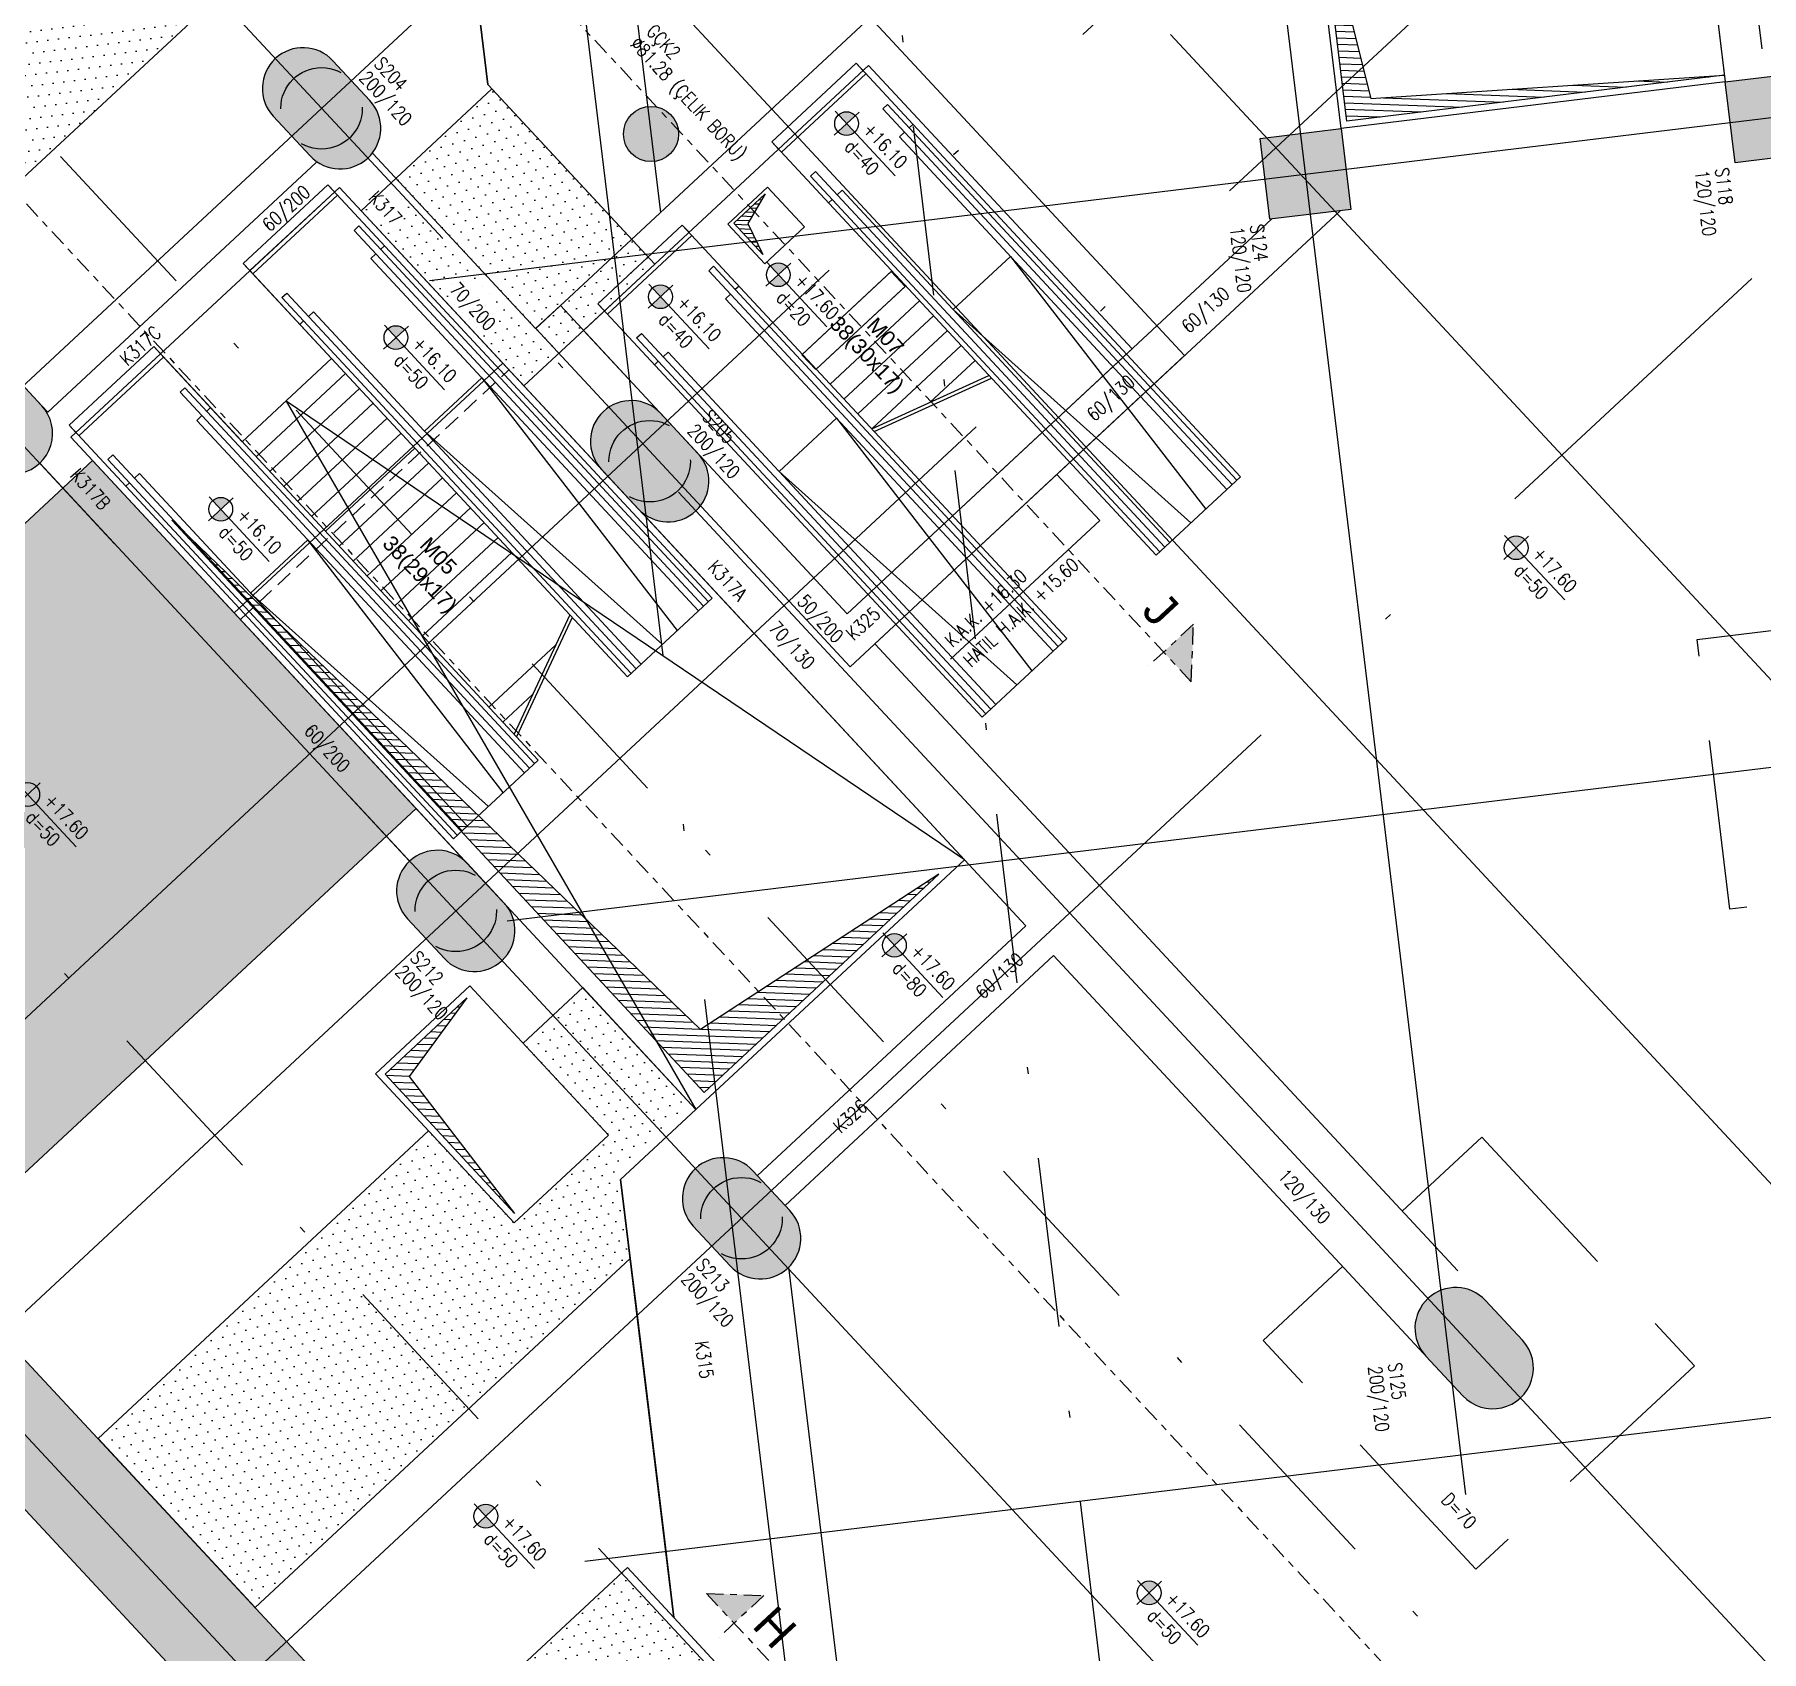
# Model space of a CAD drawing. Header units: millimetres. Extents: x 400382 to 401276, y 4543898 to 4544126.
# Drawn here: x 400429.5 to 400454.94, y 4544053.22 to 4544077.03 of the extents above; entities that cross this region are included whole.
import ezdxf
from ezdxf.enums import TextEntityAlignment as Align

# ---------------------------------------------------------------- set-up
doc = ezdxf.new("R2010")
doc.units = ezdxf.units.MM
for name, pattern in [('ACAD_ISO05W100', [33, 24, -3, 0, -3, 0, -3]), ('AKS', [3, 2.5, -0.25, 0, -0.25]), ('CENTER', [2, 1.25, -0.25, 0.25, -0.25]), ('CONTINU', [0]), ('DASHDOT2', [0.5, 0.25, -0.125, 0, -0.125]), ('HIDDEN', [0.375, 0.25, -0.125])]:
    doc.linetypes.add(name, pattern=pattern)
doc.layers.add('A-DETL', color=90, linetype='Continuous', lineweight=15)
for name, color, linetype in [('aks prota', 2, 'AKS'), ('bosluk prota', 2, 'Continuous'), ('bosluk tarama prota', 8, 'Continuous'), ('boşluk prota', 2, 'Continuous'), ('boşluk taraması prota', 252, 'Continuous'), ('iderzi_PROTA', 3, 'Continuous'), ('kesit tarama prota', 252, 'Continuous'), ('kiriş boyutu prota', 6, 'Continuous'), ('kiriş prota', 6, 'Continuous'), ('kolon prota', 1, 'Continuous'), ('kolon tarama prota', 252, 'Continuous'), ('lkolon prota', 4, 'Continuous'), ('merdiven prota', 2, 'Continuous'), ('not prota', 2, 'Continuous'), ('perde prota', 1, 'Continuous'), ('PRT-AL-TUNEL_EKSENI', 14, 'DASHDOT2'), ('prt-s-taxis', 7, 'Continuous'), ('skesit prota', 7, 'Continuous'), ('st-s_kolon tarama', 252, 'Continuous'), ('st-s_level (kot)', 6, 'Continuous'), ('st-s_levelmark (kot işareti)', 4, 'Continuous'), ('st_s_ölçü', 4, 'Continuous'), ('temel prota', 6, 'Continuous'), ('tkesit prota', 7, 'Continuous'), ('tkolon prota', 6, 'Continuous'), ('tnot prota', 4, 'Continuous'), ('Yapım Yöntemi$0$st_s_kesit', 7, 'Continuous')]:
    doc.layers.add(name, color=color, linetype=linetype)
doc.styles.add('Arial', font='Arial.ttf')
doc.styles.add('OLCU', font='romanstw.shx')
doc.styles.add('PRT-MI-a_Arial', font='Arial.ttf', dxfattribs={"height": 30})
doc.styles.add('TKIRIS', font='romanstw.shx')
doc.styles.add('tkolon', font='romanstw.shx')
doc.styles.add('TNOT', font='romanstw.shx', dxfattribs={"width": 0.8, "height": 250})
pattern_1 = [(312.923994, (398997.36488, 4544993.93019), (0.170302485, 0.049990168), [0, -0.15875])]

# ---------------------------------------------------------------- blocks, each defined once
blk = doc.blocks.new('A$C5FA63770')
at = {"color": 253}
blk.add_lwpolyline([(-574.4, 268.9), (-574.4, 98.9)], dxfattribs=at)
at = {"layer": 'st_s_ölçü', "color": 252, "ltscale": 0.1}
blk.add_line((236, 98.9), (236, 268.9), dxfattribs=at)
for points in [[(-574.4, 98.9), (257, 98.9), (257, 268.9), (-574.4, 268.9)], [(-574.4, 261.4), (181.3, 261.4), (181.3, 251.7), (-574.4, 251.7)], [(134.3, 268.9), (134.3, 261.4)], [(-574.4, 241.4), (134.3, 241.4), (134.3, 251.7)], [(-574.4, 168.9), (-105.9, 126.4), (-105.9, 241.4), (-574.4, 198.9)], [(-574.4, 126.4), (134.3, 126.4), (134.3, 116.2)], [(-574.4, 106.4), (181.3, 106.4), (181.3, 116.2), (-574.4, 116.2)], [(134.3, 98.9), (134.3, 106.4)]]:
    blk.add_lwpolyline(points, dxfattribs=at)
blk = doc.blocks.new('Stair_Anotation')
at = {"color": 0, "style": 'PRT-MI-a_Arial'}
blk.add_attdef('M.ADI', text='', height=0.2, dxfattribs=at).set_placement((0, 0), align=Align.BOTTOM_CENTER)
blk.add_attdef('BAS.SAYI-(EN-RIHT)', text='', height=0.2, dxfattribs=at).set_placement((0, -0.08), align=Align.TOP_CENTER)
blk = doc.blocks.new('PLAN_KOT')
at = {"layer": 'st-s_levelmark (kot işareti)'}
h = blk.add_hatch(color=256, dxfattribs=at)
h.paths.add_polyline_path([(0, 17.5, 0.414214), (-17.5, 0), (0, 0)])
h.paths.add_polyline_path([(17.5, 0), (0, 0), (0, -17.5, 0.414214)])
for p, q in [((105, 0), (-25, 0)), ((0, 25), (0, -25))]:
    blk.add_line(p, q, dxfattribs=at)
blk.add_circle((0, 0), 17.5, dxfattribs=at)
at = {"layer": 'st-s_level (kot)', "color": 6, "style": 'OLCU', "width": 0.8}
for tag, p in [('KOT', (22.7, 9.8)), ('DÖŞEME_KALINLIĞI', (22.7, -27.6))]:
    blk.add_attdef(tag, p, '', height=20, dxfattribs=at)

msp = doc.modelspace()

# ---------------------------------------------------------------- hatches: boundary and pattern name
at = {"layer": 'bosluk tarama prota'}
h = msp.add_hatch(dxfattribs=at)
h.set_pattern_fill('ANSI31', color=256, scale=0.5, angle=158.041685)
h.set_pattern_definition([(358.04168, (400463.12952, 4544053.92426), (0.00213577, 0.0624635), [])])
h.paths.add_polyline_path([(400439.80179, 4544074.24755), (400440.2648, 4544074.67995), (400440.00926, 4544074.24236), (400440.2317, 4544073.78721)])
at = {"layer": 'boşluk taraması prota', "ltscale": 2}
h = msp.add_hatch(dxfattribs=at)
h.set_pattern_fill('ANSI31', color=256, scale=0.03, angle=-47.076006, style=0)
h.set_pattern_definition([(357.923994, (399678.3672, 4544262.16807), (0.003450452, 0.095187483), [])])
h.paths.add_polyline_path([(400449.18868, 4544076.08426), (400454.39497, 4544076.4282), (400448.83503, 4544075.75301), (400448.42613, 4544079.12833)])
h = msp.add_hatch(dxfattribs=at)
h.set_pattern_fill('ANSI31', color=256, scale=0.03, angle=-47.076006, style=0)
h.set_pattern_definition([(357.923994, (399651.80116, 4544304.3337), (0.003450452, 0.095187483), [])])
h.paths.add_polyline_path([(400442.82441, 4544064.66384), (400439.31131, 4544062.37637), (400431.52657, 4544069.87617), (400439.36582, 4544061.44722)])
h = msp.add_hatch(dxfattribs=at)
h.set_pattern_fill('ANSI31', color=256, scale=0.03, angle=-47.076006, style=0)
h.set_pattern_definition([(357.923994, (399655.26253, 4544295.82973), (0.003450452, 0.095187483), [])])
h.paths.add_polyline_path([(400435.87187, 4544062.84089), (400435.02052, 4544061.6857), (400436.57237, 4544059.66859), (400434.66549, 4544061.71891)])
at = {"layer": 'kesit tarama prota'}
h = msp.add_hatch(color=256, dxfattribs=at)
h.dxf.hatch_style = 1
h.paths.add_polyline_path([(400446.57309, 4544068.34299), (400446.54236, 4544067.49502), (400446.13374, 4544067.93437)])
h = msp.add_hatch(color=256, dxfattribs=at)
h.dxf.hatch_style = 1
h.paths.add_polyline_path([(400440.24749, 4544054.04207), (400439.39952, 4544054.0728), (400439.80814, 4544053.63345)])
at = {"layer": 'kolon tarama prota'}
h = msp.add_hatch(color=256, dxfattribs=at)
h.dxf.hatch_style = 1
h.paths.add_polyline_path([(400440.75164, 4544045.26344), (400441.05928, 4544042.7301), (400395.59453, 4544091.61494), (400416.02452, 4544110.61561), (400431.18841, 4544094.31102), (400434.74297, 4544094.74268), (400434.9238, 4544093.25362), (400430.61052, 4544092.72982), (400415.74337, 4544108.71536), (400397.51015, 4544091.75777)])
h = msp.add_hatch(color=256, dxfattribs=at)
h.dxf.hatch_style = 1
edge = h.paths.add_edge_path()
edge.add_arc((400433.45805, 4544076.23251), 0.6, 42.923994, 222.923994)
edge.add_line((400433.01869, 4544075.8239), (400433.56352, 4544075.23809))
edge.add_arc((400434.00287, 4544075.64671), 0.6, 222.923994, 402.923994)
edge.add_line((400434.44222, 4544076.05532), (400433.8974, 4544076.64113))
h = msp.add_hatch(color=256, dxfattribs=at)
h.dxf.hatch_style = 1
edge = h.paths.add_edge_path()
edge.add_arc((400433.73038, 4544075.94023), 0.6, -47.076006, 312.923994)
h = msp.add_hatch(color=256, dxfattribs=at)
h.dxf.hatch_style = 1
h.paths.add_polyline_path([(400455.59746, 4544076.4735), (400455.74212, 4544075.28226), (400454.55087, 4544075.13759), (400454.40621, 4544076.32884)])
h = msp.add_hatch(dxfattribs=at)
h.set_pattern_fill('DOTS', color=2, scale=0.1, angle=-47.076006)
h.set_pattern_definition(pattern_1)
h.paths.add_polyline_path([(400434.31265, 4544074.43261), (400436.23943, 4544076.22459), (400437.39862, 4544074.97819), (400438.63909, 4544073.64509), (400437.06999, 4544072.18461), (400436.71255, 4544071.85217)])
h = msp.add_hatch(color=256, dxfattribs=at)
h.dxf.hatch_style = 1
edge = h.paths.add_edge_path()
edge.add_arc((400438.5838, 4544075.56113), 0.4064, 0, 360)
h = msp.add_hatch(color=256, dxfattribs=at)
h.dxf.hatch_style = 1
h.paths.add_polyline_path([(400448.74778, 4544075.64169), (400448.89244, 4544074.45044), (400447.70119, 4544074.30578), (400447.55653, 4544075.49703)])
h = msp.add_hatch(color=256, dxfattribs=at)
h.dxf.hatch_style = 1
edge = h.paths.add_edge_path()
edge.add_arc((400428.62515, 4544071.73773), 0.6, 42.923994, 222.923994)
edge.add_line((400428.18579, 4544071.32911), (400428.73061, 4544070.74331))
edge.add_arc((400429.16997, 4544071.15192), 0.6, 222.923994, 402.923994)
edge.add_line((400429.60932, 4544071.56054), (400429.0645, 4544072.14635))
h = msp.add_hatch(color=256, dxfattribs=at)
h.dxf.hatch_style = 1
edge = h.paths.add_edge_path()
edge.add_arc((400438.29078, 4544071.03624), 0.6, 42.923994, 222.923994)
edge.add_line((400437.85142, 4544070.62762), (400438.39625, 4544070.04182))
edge.add_arc((400438.8356, 4544070.45043), 0.6, 222.923994, 402.923994)
edge.add_line((400439.27496, 4544070.85905), (400438.73013, 4544071.44486))
h = msp.add_hatch(dxfattribs=at)
h.set_pattern_fill('DOTS', color=2, scale=0.1, angle=-47.076006)
h.set_pattern_definition(pattern_1)
h.paths.add_polyline_path([(400435.12568, 4544065.62928), (400430.35849, 4544070.75509), (400423.21894, 4544064.11504), (400427.98613, 4544058.98923)])
h = msp.add_hatch(color=256, dxfattribs=at)
h.dxf.hatch_style = 1
edge = h.paths.add_edge_path()
edge.add_arc((400435.43542, 4544064.41515), 0.6, 42.923994, 222.923994)
edge.add_line((400434.99607, 4544064.00654), (400435.54089, 4544063.42073))
edge.add_arc((400435.98024, 4544063.82935), 0.6, 222.923994, 402.923994)
edge.add_line((400436.4196, 4544064.23796), (400435.87478, 4544064.82377))
h = msp.add_hatch(dxfattribs=at)
h.set_pattern_fill('DOTS', color=2, scale=0.1, angle=-47.076006)
h.set_pattern_definition(pattern_1)
h.paths.add_polyline_path([(400436.69891, 4544062.1756), (400437.95854, 4544060.82121), (400436.56725, 4544059.52726), (400435.30762, 4544060.88164), (400430.43811, 4544056.35281), (400432.75306, 4544053.86372), (400438.27361, 4544058.99805), (400438.11467, 4544060.33946), (400439.14922, 4544061.303), (400438.12851, 4544062.40049), (400437.57762, 4544062.99283)])
h = msp.add_hatch(color=256, dxfattribs=at)
h.dxf.hatch_style = 1
edge = h.paths.add_edge_path()
edge.add_arc((400439.64533, 4544059.88856), 0.6, 42.923994, 222.923994)
edge.add_line((400439.20598, 4544059.47994), (400439.7508, 4544058.89413))
edge.add_arc((400440.19015, 4544059.30275), 0.6, 222.923994, 402.923994)
edge.add_line((400440.62951, 4544059.71137), (400440.08468, 4544060.29717))
h = msp.add_hatch(color=256, dxfattribs=at)
h.dxf.hatch_style = 1
edge = h.paths.add_edge_path()
edge.add_arc((400450.4366, 4544057.97675), 0.6, 42.923994, 222.923994)
edge.add_line((400449.99724, 4544057.56814), (400450.54206, 4544056.98233))
edge.add_arc((400450.98142, 4544057.39095), 0.6, 222.923994, 402.923994)
edge.add_line((400451.42077, 4544057.79957), (400450.87595, 4544058.38537))
h = msp.add_hatch(dxfattribs=at)
h.set_pattern_fill('DOTS', color=2, scale=0.1, angle=-47.076006)
h.set_pattern_definition(pattern_1)
h.paths.add_polyline_path([(400438.23552, 4544054.45257), (400438.91961, 4544053.71702), (400440.14192, 4544052.39982), (400439.1886, 4544051.51517), (400436.90904, 4544049.3951), (400435.00217, 4544051.44542)])
at = {"layer": 'st-s_kolon tarama', "ltscale": 0.001}
h = msp.add_hatch(dxfattribs=at)
h.set_pattern_fill('DOTS', color=253, scale=0.1, angle=6.931826)
h.set_pattern_definition([(6.931826, (398997.36488, 4544993.93019), (0.059635541, 0.167169242), [0, -0.15875])])
h.paths.add_polyline_path([(400429.50097, 4544083.26289), (400433.58714, 4544078.86935), (400429.19359, 4544074.78318), (400425.10743, 4544079.17673)])

# ---------------------------------------------------------------- linework, layer by layer
at = {"layer": 'A-DETL', "color": 1, "lineweight": 5}
msp.add_lwpolyline([(400410.49797, 4544108.04135), (400518.40627, 4543992.01566)], dxfattribs=at)
at = {"layer": 'aks prota', "ltscale": 10}
for p, q in [((400524.75998, 4543992.59926), (400411.76442, 4544114.0949)), ((400517.51063, 4543985.85709), (400404.51506, 4544107.35273)), ((400512.67773, 4543981.36231), (400399.68216, 4544102.85794)), ((400462.20901, 4544017.05265), (400452.103, 4544100.27202)), ((400454.21444, 4544025.64861), (400445.25332, 4544099.44021)), ((400442.38913, 4544038.00062), (400435.07808, 4544098.20454)), ((400505.42838, 4543974.62013), (400392.43281, 4544096.11577)), ((400418.24551, 4544061.53801), (400443.64353, 4544085.15914)), ((400422.90373, 4544056.52937), (400448.30176, 4544080.1505)), ((400435.3193, 4544073.40655), (400481.67871, 4544079.03636)), ((400425.06499, 4544054.224), (400450.59742, 4544077.97013)), ((400429.26436, 4544049.69026), (400454.79679, 4544073.43639)), ((400436.46455, 4544063.97584), (400482.82396, 4544069.60564)), ((400437.60972, 4544054.54574), (400483.96914, 4544060.17554))]:
    msp.add_line(p, q, dxfattribs=at)
at = {"layer": 'bosluk prota'}
msp.add_lwpolyline([(400439.80179, 4544074.24755), (400440.2648, 4544074.67995), (400440.00926, 4544074.24236), (400440.2317, 4544073.78721)], close=True, dxfattribs=at)
at = {"layer": 'boşluk prota', "ltscale": 0.05}
for points in [[(400449.18868, 4544076.08426), (400454.39497, 4544076.4282), (400448.83503, 4544075.75301), (400448.42613, 4544079.12833)], [(400442.82441, 4544064.66384), (400439.31131, 4544062.37637), (400431.52657, 4544069.87617), (400439.36582, 4544061.44722)], [(400435.87187, 4544062.84089), (400435.02052, 4544061.6857), (400436.57237, 4544059.66859), (400434.66549, 4544061.71891)]]:
    msp.add_lwpolyline(points, close=True, dxfattribs=at)
at = {"layer": 'iderzi_PROTA', "linetype": 'ACAD_ISO05W100', "lineweight": 30, "ltscale": 2}
for points in [[(400434.74387, 4544094.74279), (400435.40699, 4544089.28229), (400434.61235, 4544089.18579), (400434.92513, 4544086.61017), (400435.11962, 4544085.00863), (400436.34338, 4544083.69281), (400435.38738, 4544082.8037), (400436.17836, 4544076.29025), (400438.63966, 4544073.64447), (400436.71255, 4544071.85217), (400436.71255, 4544071.85217)], [(400439.24586, 4544061.19909), (400438.13632, 4544060.16717), (400438.27782, 4544059.00196), (400438.36856, 4544058.25472), (400438.46135, 4544057.49068), (400438.76993, 4544054.94959), (400438.91938, 4544053.71891), (400440.14192, 4544052.39982), (400439.18936, 4544051.51391), (400439.29314, 4544050.65215), (400439.82523, 4544046.25954), (400440.75164, 4544045.26344), (400441.05928, 4544042.7301)]]:
    msp.add_lwpolyline(points, dxfattribs=at)
at = {"layer": 'kiriş prota'}
for p, q in [((400432.44562, 4544068.51089), (400436.39981, 4544072.18844)), ((400440.61021, 4544058.87432), (400442.49009, 4544043.39422))]:
    msp.add_line(p, q, dxfattribs=at)
at = {"layer": 'kiriş prota', "linetype": 'HIDDEN'}
msp.add_line((400432.53686, 4544068.41278), (400436.49105, 4544072.09033), dxfattribs=at)
at = {"layer": 'kiriş prota'}
for points in [[(400434.61235, 4544089.18579), (400436.89556, 4544089.46313), (400438.72397, 4544074.40685)], [(400436.71255, 4544071.85217), (400438.63966, 4544073.64447), (400437.39862, 4544074.97819), (400436.17836, 4544076.29025), (400435.38738, 4544082.8037), (400436.34338, 4544083.69281), (400435.11962, 4544085.00863), (400434.61235, 4544089.18579)], [(400429.50097, 4544083.26289), (400433.58714, 4544078.86935), (400429.19359, 4544074.78318), (400425.10743, 4544079.17673), (400429.50097, 4544083.26289)], [(400453.70745, 4544082.08678), (400454.40666, 4544076.32908)], [(400434.31265, 4544074.43261), (400436.23943, 4544076.22459), (400437.39862, 4544074.97819), (400438.63966, 4544073.64447), (400436.71255, 4544071.85217), (400434.31265, 4544074.43261)], [(400429.69825, 4544071.46493), (400433.65244, 4544075.14248)], [(400434.48471, 4544075.27545), (400436.88404, 4544072.69564), (400437.25017, 4544073.03615)], [(400433.99295, 4544074.77635), (400430.03876, 4544071.0988)], [(400433.99295, 4544074.77635), (400437.89921, 4544070.57624)], [(400448.73523, 4544074.43135), (400441.88115, 4544068.0568), (400450.46734, 4544058.82473)], [(400447.72189, 4544074.30829), (400441.4731, 4544068.49668)], [(400437.25017, 4544073.03615), (400438.4457, 4544071.75069)], [(400429.52836, 4544071.6476), (400429.69825, 4544071.46493)], [(400430.03876, 4544071.0988), (400435.9057, 4544064.79052)], [(400429.57858, 4544070.71257), (400435.02682, 4544064.85452)], [(400439.55996, 4544070.55374), (400441.4731, 4544068.49668)], [(400438.43664, 4544069.99839), (400444.10565, 4544063.90292)], [(400444.10565, 4544063.90292), (400440.15146, 4544060.22537)], [(400444.51427, 4544063.46356), (400440.56008, 4544059.78602)], [(400444.51427, 4544063.46356), (400449.96217, 4544057.60585)], [(400437.57762, 4544062.99283), (400438.12851, 4544062.40049), (400439.24586, 4544061.19909), (400438.13632, 4544060.16717), (400438.27782, 4544059.00196), (400432.75306, 4544053.86372), (400430.43811, 4544056.35281), (400435.30762, 4544060.88164)], [(400436.69891, 4544062.1756), (400437.57762, 4544062.99283)], [(400439.82523, 4544046.25954), (400439.1886, 4544051.51517), (400440.14192, 4544052.39982), (400438.91961, 4544053.71702), (400438.13632, 4544060.16717), (400439.24585, 4544061.19911)], [(400438.23552, 4544054.45257), (400438.91961, 4544053.71702), (400440.14192, 4544052.39982), (400439.1886, 4544051.51517), (400436.90904, 4544049.3951), (400436.90904, 4544049.3951), (400435.00217, 4544051.44542), (400438.23552, 4544054.45257)]]:
    msp.add_lwpolyline(points, dxfattribs=at)
for points in [[(400453.98479, 4544079.80339), (400454.40569, 4544076.32877), (400448.74778, 4544075.64169), (400448.32688, 4544079.11631)], [(400439.24586, 4544061.19909), (400430.03876, 4544071.0988), (400431.35683, 4544072.32465), (400432.56122, 4544071.02965), (400433.87928, 4544072.2555), (400432.67489, 4544073.5505), (400433.99295, 4544074.77635), (400443.20005, 4544064.87664)], [(400423.21894, 4544064.11504), (400427.98613, 4544058.98923), (400435.12568, 4544065.62928), (400430.35849, 4544070.75509)], [(400435.91545, 4544063.01799), (400437.95856, 4544060.82124), (400436.56727, 4544059.52729), (400434.52416, 4544061.72404)]]:
    msp.add_lwpolyline(points, close=True, dxfattribs=at)
at = {"layer": 'kolon prota', "color": 1}
for points in [[(400433.8974, 4544076.64113, 1), (400433.01869, 4544075.8239), (400433.56352, 4544075.23809, 1), (400434.44222, 4544076.05532)], [(400429.0645, 4544072.14635, 1), (400428.18579, 4544071.32911), (400428.73061, 4544070.74331, 1), (400429.60932, 4544071.56054)], [(400438.73013, 4544071.44486, 1), (400437.85142, 4544070.62762), (400438.39625, 4544070.04182, 1), (400439.27496, 4544070.85905)], [(400435.87478, 4544064.82377, 1), (400434.99607, 4544064.00654), (400435.54089, 4544063.42073, 1), (400436.4196, 4544064.23796)], [(400440.08468, 4544060.29717, 1), (400439.20598, 4544059.47994), (400439.7508, 4544058.89413, 1), (400440.62951, 4544059.71137)], [(400450.87595, 4544058.38537, 1), (400449.99724, 4544057.56814), (400450.54206, 4544056.98233, 1), (400451.42077, 4544057.79957)]]:
    msp.add_lwpolyline(points, format="xyb", close=True, dxfattribs=at)
for points in [[(400455.59746, 4544076.4735), (400455.74212, 4544075.28226), (400454.55087, 4544075.13759), (400454.40621, 4544076.32884)], [(400448.74778, 4544075.64169), (400448.89244, 4544074.45044), (400447.70119, 4544074.30578), (400447.55653, 4544075.49703)]]:
    msp.add_lwpolyline(points, close=True, dxfattribs=at)
at = {"layer": 'kolon prota', "color": 5, "linetype": 'HIDDEN', "ltscale": 5}
for centre in [(400433.73038, 4544075.94023), (400438.56319, 4544070.74334), (400435.70783, 4544064.12225), (400439.91642, 4544059.59708)]:
    msp.add_circle(centre, 0.6, dxfattribs=at)
at = {"layer": 'merdiven prota', "linetype": 'HIDDEN', "ltscale": 10}
for points in [[(400441.70597, 4544076.4974), (400441.60722, 4544076.60358), (400440.36238, 4544075.44583), (400440.46113, 4544075.33965)], [(400433.91973, 4544074.70824), (400433.82098, 4544074.81442), (400432.57614, 4544073.65667), (400432.67489, 4544073.5505)], [(400439.14307, 4544074.1138), (400439.04432, 4544074.21998), (400437.79948, 4544073.06223), (400437.89823, 4544072.95606)], [(400442.13063, 4544073.54457), (400440.81256, 4544072.31872)], [(400442.33494, 4544073.32489), (400441.01687, 4544072.09904)], [(400442.53924, 4544073.10521), (400441.22118, 4544071.87936)], [(400442.74355, 4544072.88554), (400441.42549, 4544071.65969)], [(400442.94786, 4544072.66586), (400441.6298, 4544071.44001)], [(400431.35735, 4544072.32513), (400431.25834, 4544072.43107), (400430.01298, 4544071.27284), (400430.11199, 4544071.1669)], [(400443.15217, 4544072.44618), (400441.83411, 4544071.22033)], [(400433.87928, 4544072.2555), (400432.56122, 4544071.02965)], [(400443.35648, 4544072.2265), (400442.69745, 4544071.61358)], [(400434.08359, 4544072.03582), (400432.76553, 4544070.80997)], [(400434.2879, 4544071.81615), (400432.96984, 4544070.5903)], [(400441.83411, 4544071.22033), (400443.56079, 4544072.00683)], [(400441.87, 4544071.18174), (400443.59668, 4544071.96823)], [(400434.49221, 4544071.59647), (400433.17415, 4544070.37062)], [(400434.69652, 4544071.37679), (400433.37845, 4544070.15094)], [(400434.90083, 4544071.15711), (400433.58276, 4544069.93127)], [(400435.10513, 4544070.93744), (400433.78707, 4544069.71159)], [(400435.30944, 4544070.71776), (400433.99138, 4544069.49191)], [(400435.51375, 4544070.49808), (400434.19569, 4544069.27223)], [(400435.71806, 4544070.27841), (400434.4, 4544069.05256)], [(400435.92237, 4544070.05873), (400434.6043, 4544068.83288)], [(400436.12668, 4544069.83905), (400434.80861, 4544068.6132)], [(400436.33098, 4544069.61937), (400435.01292, 4544068.39352)], [(400436.53529, 4544069.3997), (400435.21723, 4544068.17385)], [(400437.38692, 4544068.48401), (400436.56704, 4544066.72249)], [(400437.42367, 4544068.44449), (400436.6038, 4544066.68297)], [(400437.17901, 4544068.03732), (400436.19518, 4544067.12232)], [(400436.84278, 4544067.31493), (400436.39949, 4544066.90265)]]:
    msp.add_lwpolyline(points, dxfattribs=at)
at = {"layer": 'merdiven prota', "color": 4}
msp.add_lwpolyline([(400443.20005, 4544064.87664), (400433.20701, 4544071.63026), (400439.24586, 4544061.19909)], dxfattribs=at)
at = {"layer": 'not prota', "ltscale": 0.1}
msp.add_lwpolyline([(400444.5616, 4544070.54972), (400445.19376, 4544069.87002), (400442.99698, 4544067.82693)], dxfattribs=at)
at = {"layer": 'perde prota'}
msp.add_lwpolyline([(400440.75164, 4544045.26344), (400441.05928, 4544042.7301), (400395.59453, 4544091.61494), (400416.02452, 4544110.61561), (400431.18841, 4544094.31102), (400434.74297, 4544094.74268), (400434.9238, 4544093.25362), (400430.61052, 4544092.72982), (400415.74337, 4544108.71536), (400397.51015, 4544091.75777)], close=True, dxfattribs=at)
at = {"layer": 'PRT-AL-TUNEL_EKSENI', "ltscale": 10}
for p, q in [((400402.09861, 4544105.10534), (400515.09418, 4543983.6097)), ((400396.13071, 4544099.55496), (400509.12628, 4543978.05932)), ((400447.66816, 4544032.68733), (400439.64453, 4544098.75908))]:
    msp.add_line(p, q, dxfattribs=at)
at = {"layer": 'skesit prota', "linetype": 'CENTER', "ltscale": 0.2}
for p, q in [((400446.57309, 4544068.34299), (400445.91406, 4544067.73006)), ((400446.54236, 4544067.49502), (400446.57309, 4544068.34299)), ((400439.39952, 4544054.0728), (400440.24749, 4544054.04207)), ((400440.24749, 4544054.04207), (400439.58846, 4544053.42914))]:
    msp.add_line(p, q, dxfattribs=at)
for points in [[(400398.29358, 4544107.95855), (400511.87586, 4543985.83206)], [(400446.54236, 4544067.49502), (400437.06058, 4544077.69006)], [(400439.39952, 4544054.0728), (400492.18794, 4543997.31338)]]:
    msp.add_lwpolyline(points, dxfattribs=at)
at = {"layer": 'temel prota', "color": 5}
msp.add_lwpolyline([(400446.44346, 4544072.29991), (400441.51559, 4544067.71681), (400436.8846, 4544072.69616), (400441.81247, 4544077.27927), (400446.44346, 4544072.29991)], dxfattribs=at)
for points in [[(400441.4731, 4544068.49668), (400437.59124, 4544072.67055), (400441.78685, 4544076.57263), (400445.66871, 4544072.39876)], [(400442.12274, 4544073.53724), (400442.32705, 4544073.31756), (400441.00899, 4544072.09171), (400440.80468, 4544072.31139)]]:
    msp.add_lwpolyline(points, close=True, dxfattribs=at)
at = {"layer": 'temel prota'}
msp.add_lwpolyline([(400439.71331, 4544074.23334), (400440.29799, 4544074.77936), (400440.84402, 4544074.19468), (400440.25933, 4544073.64865)], close=True, dxfattribs=at)
at = {"layer": 'temel prota', "linetype": 'HIDDEN', "ltscale": 10}
for points in [[(400457.96372, 4544068.60135), (400458.44593, 4544064.63052), (400454.47511, 4544064.14831), (400453.9929, 4544068.11914), (400457.96372, 4544068.60135)], [(400449.6501, 4544059.70344), (400450.82171, 4544060.79308), (400453.95444, 4544057.42469), (400450.73251, 4544054.42817), (400447.59978, 4544057.79656), (400448.77139, 4544058.8862)]]:
    msp.add_lwpolyline(points, dxfattribs=at)
at = {"layer": 'Yapım Yöntemi$0$st_s_kesit', "color": 3, "ltscale": 0.1}
msp.add_circle((400438.5838, 4544075.56113), 0.4064, dxfattribs=at)

# ---------------------------------------------------------------- block references
at = {"yscale": 0.01, "zscale": 0.01}
for p, xscale, rotation in [((400441.38826, 4544072.8905), -0.01, 312.9239939588403), ((400433.60202, 4544071.10135), -0.01, 312.9239939588403), ((400438.82536, 4544070.5069), -0.01, 312.9239939588403), ((400433.73242, 4544071.22263), 0.01, 132.9239939588403)]:
    msp.add_blockref('A$C5FA63770', p, dxfattribs=dict(at, xscale=xscale, rotation=rotation))
at = {"layer": 'prt-s-taxis'}
ref = msp.add_blockref('Stair_Anotation', (400441.91458, 4544072.45442), dxfattribs=dict(at, xscale=-1.125, yscale=1.125, zscale=1.125, rotation=313.4729572132973))
ref.add_attrib('M.ADI', 'M07', dxfattribs={"layer": '0', "color": 0, "height": 0.225, "rotation": 313.472957, "style": 'PRT-MI-a_Arial'}).set_placement((400441.90835, 4544072.46099), align=Align.BOTTOM_CENTER)
ref.add_attrib('BAS.SAYI-(EN-RIHT)', '38(30x17)', dxfattribs={"layer": '0', "color": 0, "height": 0.225, "rotation": 313.472957, "style": 'PRT-MI-a_Arial'}).set_placement((400441.848, 4544072.39383), align=Align.TOP_CENTER)
ref = msp.add_blockref('Stair_Anotation', (400435.32991, 4544069.21941), dxfattribs=dict(at, xscale=-1.125, yscale=1.125, zscale=1.125, rotation=313.4729572132973))
ref.add_attrib('M.ADI', 'M05', dxfattribs={"layer": '0', "color": 0, "height": 0.225, "rotation": 313.472957, "style": 'PRT-MI-a_Arial'}).set_placement((400435.32368, 4544069.22598), align=Align.BOTTOM_CENTER)
ref.add_attrib('BAS.SAYI-(EN-RIHT)', '38(29x17)', dxfattribs={"layer": '0', "color": 0, "height": 0.225, "rotation": 313.472957, "style": 'PRT-MI-a_Arial'}).set_placement((400435.26333, 4544069.15882), align=Align.TOP_CENTER)
at = {"layer": 'st-s_level (kot)', "linetype": 'CONTINU', "ltscale": 0.1, "xscale": 0.01, "yscale": 0.01, "zscale": 0.01, "rotation": 312.9239939588403}
for p, values in [((400441.46427, 4544075.71442), {'KOT': '+16.10', 'DÖŞEME_KALINLIĞI': 'd=40'}), ((400440.45903, 4544073.48951), {'KOT': '+17.60', 'DÖŞEME_KALINLIĞI': 'd=20'}), ((400438.72377, 4544073.16564), {'KOT': '+16.10', 'DÖŞEME_KALINLIĞI': 'd=40'}), ((400434.8262, 4544072.56378), {'KOT': '+16.10', 'DÖŞEME_KALINLIĞI': 'd=50'}), ((400432.24599, 4544070.03584), {'KOT': '+16.10', 'DÖŞEME_KALINLIĞI': 'd=50'}), ((400451.32703, 4544069.46919), {'KOT': '+17.60', 'DÖŞEME_KALINLIĞI': 'd=50'}), ((400429.40279, 4544065.836), {'KOT': '+17.60', 'DÖŞEME_KALINLIĞI': 'd=50'}), ((400442.16846, 4544063.61543), {'KOT': '+17.60', 'DÖŞEME_KALINLIĞI': 'd=80'}), ((400436.15072, 4544055.21043), {'KOT': '+17.60', 'DÖŞEME_KALINLIĞI': 'd=50'}), ((400445.92106, 4544054.08089), {'KOT': '+17.60', 'DÖŞEME_KALINLIĞI': 'd=50'})]:
    msp.add_blockref('PLAN_KOT', p, dxfattribs=at).add_auto_attribs(values)

# ---------------------------------------------------------------- texts
at = {"layer": 'kiriş boyutu prota', "ltscale": 0.05, "style": 'TKIRIS', "width": 0.8}
for s, rotation, p in [('60/200', 42.506034, (400433.51821, 4544074.7499)), ('70/200', 312.506034, (400436.24141, 4544072.71538)), ('60/130', 42.506034, (400447.05918, 4544073.25489)), ('60/130', 42.506034, (400445.66373, 4544071.95707)), ('50/200', 312.506034, (400441.36417, 4544068.118)), ('70/130', 312.506034, (400440.94253, 4544067.72585)), ('60/200', 312.506034, (400434.09704, 4544066.21085)), ('60/130', 42.506034, (400444.02582, 4544063.45185)), ('120/130', 312.506034, (400448.53793, 4544059.55909))]:
    msp.add_text(s, height=0.2, rotation=rotation, dxfattribs=at).set_placement(p, align=Align.MIDDLE_RIGHT)
at = {"layer": 'kiriş prota', "ltscale": 0.05, "style": 'TKIRIS', "width": 0.8}
for s, rotation, p in [('K317', 312.506034, (400434.48364, 4544074.67689)), ('K317C', 42.506034, (400430.80422, 4544072.20754)), ('K317B', 312.506034, (400430.0901, 4544070.59072)), ('K317A', 312.506034, (400439.47918, 4544069.23748)), ('K325', 42.506034, (400441.50195, 4544068.16557)), ('K326', 42.506034, (400441.31183, 4544060.90949)), ('K315', 278.161143, (400439.32984, 4544057.78694))]:
    msp.add_text(s, height=0.2, rotation=rotation, dxfattribs=at).set_placement(p, align=Align.MIDDLE_LEFT)
at = {"layer": 'lkolon prota', "style": 'tkolon', "width": 0.8}
for s, rotation, p in [('%%C81.28 (ÇELIK BORU)', 312.923994, (400438.26449, 4544076.87645)), ('200/120', 312.923994, (400434.27188, 4544076.37477)), ('120/120', 276.923994, (400453.96029, 4544075.01507)), ('120/120', 276.923994, (400447.11062, 4544074.18326)), ('200/120', 312.923994, (400439.10461, 4544071.1785)), ('200/120', 312.923994, (400434.802, 4544063.21142)), ('200/120', 312.923994, (400439.01191, 4544058.68482)), ('200/120', 276.923994, (400449.14541, 4544057.40892))]:
    msp.add_text(s, height=0.2, rotation=rotation, dxfattribs=at).set_placement(p)
at = {"layer": 'st-s_level (kot)', "color": 6, "style": 'OLCU', "width": 0.8}
msp.add_attdef('D=70', (400450.20993, 4544055.4372), '', height=0.2, rotation=312.923994, dxfattribs=at)
at = {"layer": 'tkesit prota', "style": 'Arial'}
for s, p in [('J', (400445.79009, 4544068.52413)), ('H', (400440.05418, 4544053.58915))]:
    msp.add_text(s, height=0.5, rotation=312.923994, dxfattribs=at).set_placement(p)
at = {"layer": 'tkolon prota', "style": 'tkolon', "width": 0.8}
for s, rotation, p in [('GÇK2', 312.923994, (400438.50026, 4544077.05922)), ('S204', 312.923994, (400434.49156, 4544076.57908)), ('S118', 276.923994, (400454.25811, 4544075.05124)), ('S124', 276.923994, (400447.40843, 4544074.21942)), ('S205', 312.923994, (400439.32429, 4544071.38281)), ('S212', 312.923994, (400435.02168, 4544063.41572)), ('S213', 312.923994, (400439.23159, 4544058.88913)), ('S125', 276.923994, (400449.4415, 4544057.45741))]:
    msp.add_text(s, height=0.2, rotation=rotation, dxfattribs=at).set_placement(p)
at = {"layer": 'tnot prota', "style": 'TNOT', "width": 0.8}
for s, p in [('HATIL H.A.K. +15.60', (400443.22966, 4544067.7702)), ('K.A.K. +16.30', (400442.95725, 4544068.0631))]:
    msp.add_text(s, height=0.2, rotation=42.923994, dxfattribs=at).set_placement(p, align=Align.MIDDLE_LEFT)

doc.saveas('drawing.dxf')
